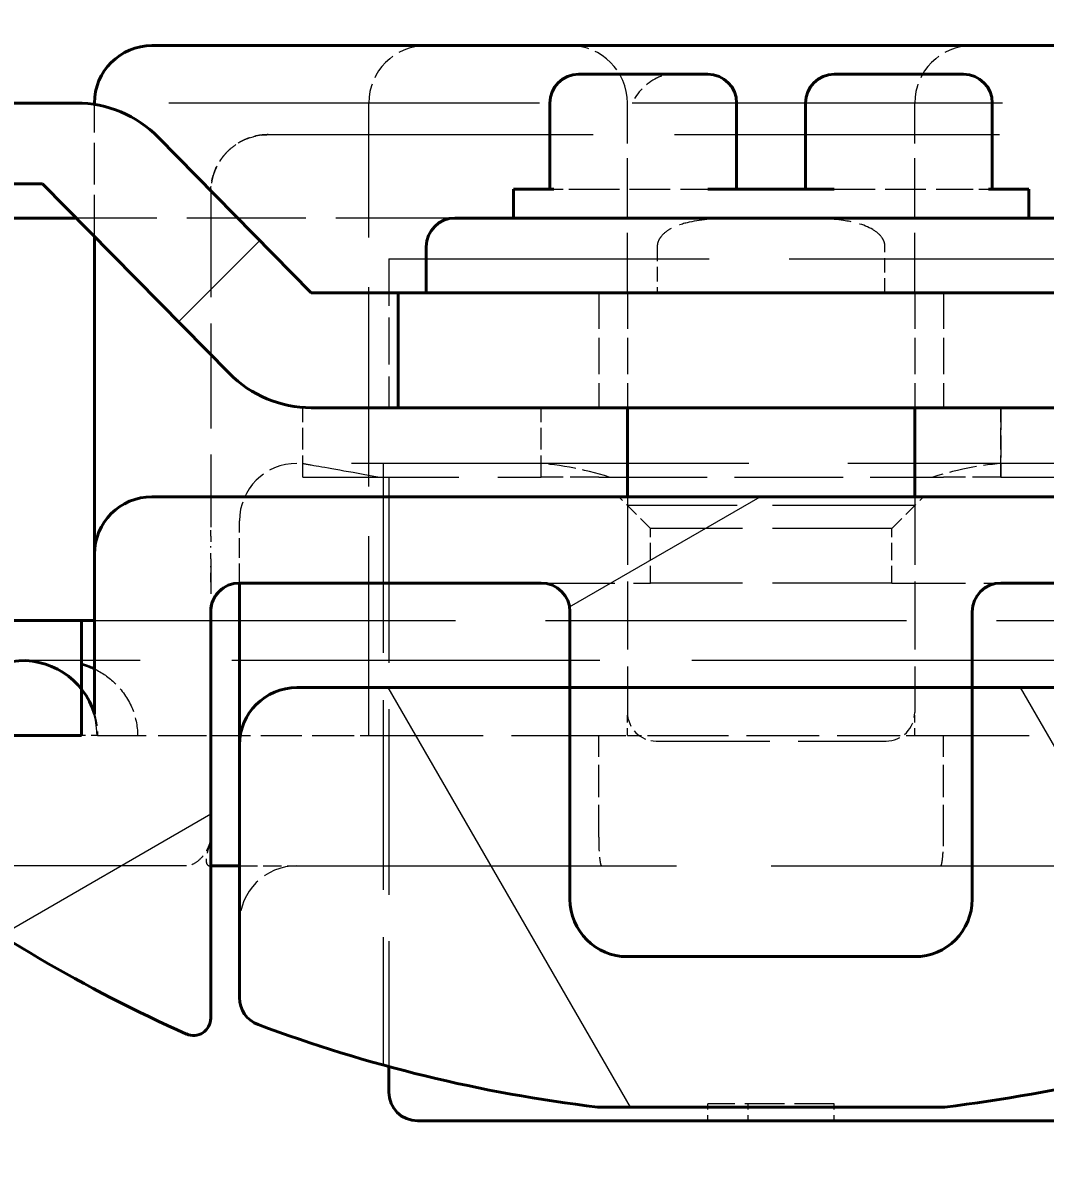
# Model space of a CAD drawing. Header units: millimetres. Extents: x 0 to 2523, y 0 to 1782.
# Drawn here: x 1793.78 to 1811.57, y 569.52 to 589.35 of the extents above; entities that cross this region are included whole.
import ezdxf

# ---------------------------------------------------------------- set-up
doc = ezdxf.new("R2010")
doc.units = ezdxf.units.MM
doc.header["$LTSCALE"] = 3
doc.linetypes.add('DASHED', pattern=[0.2067, 0.1654, -0.0413])
for name, color, linetype, lineweight in [('가려진 것(ISO)', 2, 'DASHED', 18), ('가려진 좁은 것(ISO)', 2, 'DASHED', 18), ('가시적인 것(ISO)', 3, 'Continuous', 40), ('가시적인 좁은 것(ISO)', 3, 'Continuous', 35), ('치수(ISO)', 2, 'Continuous', 25), ('해치(ISO)', 7, 'Continuous', 18)]:
    doc.layers.add(name, color=color, linetype=linetype, lineweight=lineweight)
doc.styles.add('치수 텍스트_PSTEK_POSCO', font='isocp.shx')
doc.dimstyles.new('치수_PSTEK_POSCO', dxfattribs={"dimscale": 3, "dimtxt": 2.5, "dimasz": 1.5, "dimexe": 1, "dimexo": 1.5, "dimgap": 1, "dimtad": 1, "dimrnd": 1e-08, "dimdsep": 46, "dimtxsty": '치수 텍스트_PSTEK_POSCO', "dimcen": 0.09, "dimdle": 10, "dimclrd": 7, "dimclre": 7, "dimclrt": 2, "dimadec": 1, "dimazin": 2, "dimtfac": 1, "dimtmove": 0, "dimatfit": 3, "dimfxl": 0, "dimtolj": 1, "dimlwd": -1, "dimlwe": -1, "dimarcsym": 0})
pattern_1 = [(45, (0, 0), (-6.735192, 6.735192), [])]

# ---------------------------------------------------------------- blocks, each defined once
blk = doc.blocks.new('*D95')
at = {"layer": 'Defpoints', "color": 0}
for p in [(1745.048, 576.959), (1840.798, 576.959), (1840.798, 540.302)]:
    blk.add_point(p, dxfattribs=at)
at = {"layer": '치수(ISO)', "color": 7}
for p, q in [((1745.048, 572.459), (1745.048, 537.302)), ((1840.798, 572.459), (1840.798, 537.302)), ((1749.548, 540.302), (1836.298, 540.302))]:
    blk.add_line(p, q, dxfattribs=at)
for points in [[(1749.548, 541.052), (1749.548, 539.552), (1745.048, 540.302)], [(1836.298, 541.052), (1836.298, 539.552), (1840.798, 540.302)]]:
    blk.add_solid(points, dxfattribs=at)
at = {"layer": '치수(ISO)', "color": 2, "insert": (1782.112, 547.052), "char_height": 7.5, "attachment_point": 4, "style": '치수 텍스트_PSTEK_POSCO'}
blk.add_mtext('\\A1;95.75', dxfattribs=at)
blk = doc.blocks.new('*D97')
at = {"layer": 'Defpoints', "color": 0}
for p in [(1774.048, 585.959), (2026.048, 585.959), (2026.048, 515.731)]:
    blk.add_point(p, dxfattribs=at)
at = {"layer": '치수(ISO)', "color": 7}
for p, q in [((1774.048, 581.459), (1774.048, 512.731)), ((2026.048, 581.459), (2026.048, 512.731)), ((1778.548, 515.731), (2021.548, 515.731))]:
    blk.add_line(p, q, dxfattribs=at)
for points in [[(1778.548, 516.481), (1778.548, 514.981), (1774.048, 515.731)], [(2021.548, 516.481), (2021.548, 514.981), (2026.048, 515.731)]]:
    blk.add_solid(points, dxfattribs=at)
at = {"layer": '치수(ISO)', "color": 2, "insert": (1892.977, 522.482), "char_height": 7.5, "attachment_point": 4, "style": '치수 텍스트_PSTEK_POSCO'}
blk.add_mtext('\\A1;252', dxfattribs=at)
blk = doc.blocks.new('*D98')
at = {"layer": 'Defpoints', "color": 0}
for p in [(1732.048, 618.559), (2070.048, 616.959), (1732.048, 496.206)]:
    blk.add_point(p, dxfattribs=at)
at = {"layer": '치수(ISO)', "color": 7}
for p, q in [((1732.048, 614.059), (1732.048, 493.206)), ((2070.048, 612.459), (2070.048, 493.206)), ((2065.548, 496.206), (1736.548, 496.206))]:
    blk.add_line(p, q, dxfattribs=at)
for points in [[(1736.548, 496.956), (1736.548, 495.456), (1732.048, 496.206)], [(2065.548, 496.956), (2065.548, 495.456), (2070.048, 496.206)]]:
    blk.add_solid(points, dxfattribs=at)
at = {"layer": '치수(ISO)', "color": 2, "insert": (1894.298, 502.956), "char_height": 7.5, "attachment_point": 4, "style": '치수 텍스트_PSTEK_POSCO'}
blk.add_mtext('\\A1;338', dxfattribs=at)
blk = doc.blocks.new('*D102')
at = {"layer": 'Defpoints', "color": 0}
for p in [(1702.048, 605.959), (2102.048, 605.959), (2102.048, 474.315)]:
    blk.add_point(p, dxfattribs=at)
at = {"layer": '치수(ISO)', "color": 7}
for p, q in [((1702.048, 601.459), (1702.048, 471.315)), ((2102.048, 601.459), (2102.048, 471.315)), ((1706.548, 474.315), (2097.548, 474.315))]:
    blk.add_line(p, q, dxfattribs=at)
for points in [[(1706.548, 475.065), (1706.548, 473.565), (1702.048, 474.315)], [(2097.548, 475.065), (2097.548, 473.565), (2102.048, 474.315)]]:
    blk.add_solid(points, dxfattribs=at)
at = {"layer": '치수(ISO)', "color": 2, "insert": (1894.92, 481.065), "char_height": 7.5, "attachment_point": 4, "style": '치수 텍스트_PSTEK_POSCO'}
blk.add_mtext('\\A1;400', dxfattribs=at)

msp = doc.modelspace()

# ---------------------------------------------------------------- hatches: boundary and pattern name
at = {"layer": '해치(ISO)'}
h = msp.add_hatch(dxfattribs=at)
h.set_pattern_fill('ANSI31', color=256, scale=76.2, style=0)
h.set_pattern_definition(pattern_1)
h.paths.add_polyline_path([(1715.0479, 629.9589), (1702.0479, 629.9589), (1702.0479, 605.9589), (1772.0479, 605.9589), (1772.0479, 587.9589), (1762.0479, 587.9589), (1762.0479, 585.9589), (1774.0479, 585.9589), (1774.0479, 605.9589), (1842.0479, 605.9589), (1842.0479, 607.9589), (1704.0479, 607.9589), (1704.0479, 627.9589), (1715.0479, 627.9589)])
h.paths.add_polyline_path([(2100.0479, 627.9589), (2100.0479, 607.9589), (2006.0479, 607.9589), (2006.0479, 605.9589), (2026.0479, 605.9589), (2026.0479, 585.9589), (2038.0479, 585.9589), (2038.0479, 587.9589), (2028.0479, 587.9589), (2028.0479, 605.9589), (2102.0479, 605.9589), (2102.0479, 629.9589), (2089.0479, 629.9589), (2089.0479, 627.9589)])
h.paths.add_polyline_path([(1745.0479, 576.9589), (1791.6605, 576.9589), (1792.4779, 576.9589), (1794.7979, 576.9589), (1794.7979, 577.7649), (1794.7979, 578.9589), (1793.5479, 578.9589), (1791.5479, 578.9589), (1747.0479, 578.9589), (1747.0479, 602.9589), (1760.0479, 602.9589), (1760.0479, 604.9589), (1745.0479, 604.9589)])
h.paths.add_polyline_path([(1818.7979, 576.9589), (1821.1179, 576.9589), (1821.9354, 576.9589), (1840.7979, 576.9589), (1840.7979, 578.9589), (1822.0479, 578.9589), (1820.0479, 578.9589), (1818.7979, 578.9589), (1818.7979, 577.7649)])
h.paths.add_polyline_path([(2053.0479, 604.9589), (2053.0479, 578.9589), (2007.2979, 578.9589), (2007.2979, 576.9589), (2055.0479, 576.9589), (2055.0479, 604.9589)])
h.paths.add_polyline_path([(1720.0479, 616.9589), (1734.0479, 616.9589), (1734.0479, 633.9589), (1704.0479, 633.9589), (1704.0479, 824.9589), (1702.0479, 824.9589), (1702.0479, 631.9589), (1732.0479, 631.9589), (1732.0479, 618.5589), (1720.0479, 618.5589)])
h.paths.add_polyline_path([(2070.0479, 616.9589), (2084.0479, 616.9589), (2084.0479, 618.5589), (2072.0479, 618.5589), (2072.0479, 631.9589), (2102.0479, 631.9589), (2102.0479, 824.9589), (2100.0479, 824.9589), (2100.0479, 633.9589), (2070.0479, 633.9589)])
h = msp.add_hatch(dxfattribs=at)
h.set_pattern_fill('ANSI31', color=256, scale=76.2, style=0)
h.set_pattern_definition(pattern_1)
edge = h.paths.add_edge_path()
edge.add_line((1800.3095, 584.6589), (1798.7979, 584.6589))
edge.add_line((1798.7979, 584.6589), (1796.1355, 587.3623))
edge.add_ellipse((1794.7105, 585.9589), major_axis=(1.425, 1.4034), ratio=1, start_angle=0, end_angle=45.43733)
edge.add_line((1794.7105, 587.9589), (1793.5479, 587.9589))
edge.add_ellipse((1793.5479, 585.9589), major_axis=(0, 2), ratio=1, start_angle=0, end_angle=89.99996)
edge.add_line((1791.5479, 585.9589), (1791.5479, 578.9589))
edge.add_line((1791.5479, 578.9589), (1793.5479, 578.9589))
edge.add_line((1793.5479, 578.9589), (1793.5479, 586.5555))
edge.add_line((1793.5479, 586.5555), (1794.123, 586.5555))
edge.add_line((1794.123, 586.5555), (1797.373, 583.2555))
edge.add_ellipse((1798.7979, 584.6589), major_axis=(-1.425, -1.4034), ratio=1, start_angle=0, end_angle=45.43736)
edge.add_line((1798.7979, 582.6589), (1800.3095, 582.6589))
edge.add_line((1800.3095, 582.6589), (1800.3095, 584.6589))
edge = h.paths.add_edge_path()
edge.add_line((1813.2864, 582.6589), (1814.7979, 582.6589))
edge.add_ellipse((1814.7979, 584.6589), major_axis=(0, -2), ratio=1, start_angle=0, end_angle=45.43736)
edge.add_line((1816.2229, 583.2555), (1819.4729, 586.5555))
edge.add_line((1819.4729, 586.5555), (1820.0479, 586.5555))
edge.add_line((1820.0479, 586.5555), (1820.0479, 578.9589))
edge.add_line((1820.0479, 578.9589), (1822.0479, 578.9589))
edge.add_line((1822.0479, 578.9589), (1822.0479, 585.9589))
edge.add_ellipse((1820.0479, 585.9589), major_axis=(2, 0), ratio=1, start_angle=0, end_angle=89.99996)
edge.add_line((1820.0479, 587.9589), (1818.8853, 587.9589))
edge.add_ellipse((1818.8853, 585.9589), major_axis=(0, 2), ratio=1, start_angle=0, end_angle=45.43733)
edge.add_line((1817.4603, 587.3623), (1814.7979, 584.6589))
edge.add_line((1814.7979, 584.6589), (1813.2864, 584.6589))
edge.add_line((1813.2864, 584.6589), (1813.2864, 582.6589))
h = msp.add_hatch(dxfattribs=at)
h.set_pattern_fill('ANSI31', color=256, scale=76.2, angle=-14.99998, style=0)
h.set_pattern_definition([(30, (0, 0), (-4.762503, 8.24889), [])])
edge = h.paths.add_edge_path()
edge.add_line((1817.5712, 581.1089), (1796.0246, 581.1089))
edge.add_ellipse((1796.0246, 580.1089), major_axis=(0, 1), ratio=1, start_angle=0, end_angle=90)
edge.add_line((1795.0246, 580.1089), (1795.0246, 577.3274))
edge.add_ellipse((1793.7779, 576.9589), major_axis=(1.2467, 0.3684), ratio=1, start_angle=0, end_angle=21.85059)
edge.add_ellipse((1793.7779, 576.9589), major_axis=(1.02, 0.806), ratio=1, start_angle=0, end_angle=141.68512)
edge.add_line((1792.4779, 576.9589), (1791.6605, 576.9589))
edge.add_line((1791.6605, 576.9589), (1791.6605, 574.6898))
edge.add_ellipse((1806.7979, 594.6989), major_axis=(-15.1375, -20.0091), ratio=1, start_angle=0, end_angle=13.19201)
edge.add_ellipse((1796.7479, 572.0375), major_axis=(-0.1216, -0.2742), ratio=1, start_angle=0, end_angle=113.91653)
edge.add_line((1797.0479, 572.0375), (1797.0479, 579.1089))
edge.add_ellipse((1797.5479, 579.1089), major_axis=(-0.5, 0), ratio=1, start_angle=270, end_angle=360, ccw=False)
edge.add_line((1797.5479, 579.6089), (1802.7979, 579.6089))
edge.add_ellipse((1802.7979, 579.1089), major_axis=(0, 0.5), ratio=1, start_angle=270, end_angle=360, ccw=False)
edge.add_line((1803.2979, 579.1089), (1803.2979, 577.7898))
edge.add_line((1803.2979, 577.7898), (1803.2979, 574.1089))
edge.add_ellipse((1804.2979, 574.1089), major_axis=(-1, 0), ratio=1, start_angle=0, end_angle=90)
edge.add_line((1804.2979, 573.1089), (1809.2979, 573.1089))
edge.add_ellipse((1809.2979, 574.1089), major_axis=(0, -1), ratio=1, start_angle=0, end_angle=90)
edge.add_line((1810.2979, 574.1089), (1810.2979, 577.7898))
edge.add_line((1810.2979, 577.7898), (1810.2979, 579.1089))
edge.add_ellipse((1810.7979, 579.1089), major_axis=(-0.5, 0), ratio=1, start_angle=270, end_angle=360, ccw=False)
edge.add_line((1810.7979, 579.6089), (1816.0479, 579.6089))
edge.add_ellipse((1816.0479, 579.1089), major_axis=(0, 0.5), ratio=1, start_angle=270, end_angle=360, ccw=False)
edge.add_line((1816.5479, 579.1089), (1816.5479, 572.0375))
edge.add_ellipse((1816.8479, 572.0375), major_axis=(-0.3, 0), ratio=1, start_angle=0, end_angle=113.91636)
edge.add_ellipse((1806.7979, 594.6989), major_axis=(10.1716, -22.9357), ratio=1, start_angle=0, end_angle=13.19201)
edge.add_line((1821.9354, 574.6898), (1821.9354, 576.9589))
edge.add_line((1821.9354, 576.9589), (1821.1179, 576.9589))
edge.add_ellipse((1819.8179, 576.9589), major_axis=(1.3, 0), ratio=1, start_angle=0, end_angle=141.68512)
edge.add_ellipse((1819.8179, 576.9589), major_axis=(-1.02, 0.806), ratio=1, start_angle=0, end_angle=21.85059)
edge.add_line((1818.5712, 577.3274), (1818.5712, 580.1089))
edge.add_ellipse((1817.5712, 580.1089), major_axis=(1, 0), ratio=1, start_angle=0, end_angle=90)
h = msp.add_hatch(dxfattribs=at)
h.set_pattern_fill('ANSI31', color=256, scale=76.2, angle=75.00018, style=0)
h.set_pattern_definition([(120.0002, (0, 0), (-8.248877, -4.762525), [])])
edge = h.paths.add_edge_path()
edge.add_ellipse((1815.5479, 572.3955), major_axis=(0.1762, -0.4679), ratio=1, start_angle=0, end_angle=69.34808)
edge.add_line((1816.0479, 572.3954), (1816.0479, 576.7898))
edge.add_ellipse((1815.0479, 576.7898), major_axis=(1, 0), ratio=1, start_angle=0, end_angle=90)
edge.add_line((1815.0479, 577.7898), (1810.2979, 577.7898))
edge.add_line((1810.2979, 577.7898), (1803.2979, 577.7898))
edge.add_line((1803.2979, 577.7898), (1798.5479, 577.7898))
edge.add_ellipse((1798.5479, 576.7898), major_axis=(0, 1), ratio=1, start_angle=0, end_angle=90)
edge.add_line((1797.5479, 576.7898), (1797.5479, 572.3955))
edge.add_ellipse((1798.0479, 572.3955), major_axis=(-0.5, 0), ratio=1, start_angle=0, end_angle=69.49092)
edge.add_ellipse((1806.7979, 595.7871), major_axis=(-8.9252, -23.8599), ratio=1, start_angle=0, end_angle=13.69392)
edge.add_line((1803.7749, 570.4925), (1809.8209, 570.4925))
edge.add_ellipse((1806.7979, 595.7871), major_axis=(3.023, -25.2946), ratio=1, start_angle=0, end_angle=13.69646)

# ---------------------------------------------------------------- linework, layer by layer
at = {"layer": '가려진 것(ISO)', "ltscale": 12.99509}
msp.add_line((1818.8853, 587.9589), (1794.7105, 587.9589), dxfattribs=at)
at = {"layer": '가려진 것(ISO)', "ltscale": 1.456419}
msp.add_line((1795.0246, 585.64), (1795.0246, 587.9341), dxfattribs=at)
at = {"layer": '가려진 것(ISO)', "ltscale": 6.983788}
msp.add_line((1799.7979, 576.9589), (1799.7979, 587.9589), dxfattribs=at)
at = {"layer": '가려진 것(ISO)', "ltscale": 2.095066}
for p, q in [((1804.2979, 584.6589), (1804.2979, 587.9589)), ((1809.2979, 584.6589), (1809.2979, 587.9589))]:
    msp.add_line(p, q, dxfattribs=at)
at = {"layer": '가려진 것(ISO)', "ltscale": 11.397629}
msp.add_line((1798.0479, 587.4089), (1815.5479, 587.4089), dxfattribs=at)
at = {"layer": '가려진 것(ISO)', "ltscale": 0.332332}
for p, q in [((1803.0163, 586.4589), (1803.4493, 586.4589)), ((1810.1466, 586.4589), (1810.5796, 586.4589))]:
    msp.add_line(p, q, dxfattribs=at)
at = {"layer": '가려진 것(ISO)', "ltscale": 1.427554}
for p, q in [((1803.4493, 586.4589), (1805.6979, 586.4589)), ((1807.8979, 586.4589), (1810.1466, 586.4589))]:
    msp.add_line(p, q, dxfattribs=at)
at = {"layer": '가려진 것(ISO)', "ltscale": 3.682318}
msp.add_line((1797.0479, 586.4089), (1797.0479, 580.6089), dxfattribs=at)
at = {"layer": '가려진 것(ISO)', "ltscale": 4.182223}
msp.add_line((1801.2979, 585.9589), (1794.7105, 585.9589), dxfattribs=at)
at = {"layer": '가려진 것(ISO)', "ltscale": 11.230227}
msp.add_line((1800.1479, 585.2512), (1813.4479, 585.2512), dxfattribs=at)
at = {"layer": '가려진 것(ISO)', "ltscale": 1.650637}
msp.add_line((1800.1479, 585.2512), (1800.1479, 582.6512), dxfattribs=at)
at = {"layer": '가려진 것(ISO)', "ltscale": 1.269698}
for p, q in [((1800.2979, 582.6589), (1800.2979, 584.6589)), ((1803.7979, 584.6589), (1803.7979, 582.6589)), ((1804.2979, 584.6589), (1804.2979, 582.6589)), ((1809.2979, 584.6589), (1809.2979, 582.6589)), ((1809.7979, 584.6589), (1809.7979, 582.6589))]:
    msp.add_line(p, q, dxfattribs=at)
at = {"layer": '가려진 것(ISO)', "ltscale": 5.473363}
for p, q in [((1802.7979, 582.6512), (1798.6479, 582.6512)), ((1814.9479, 582.6512), (1810.7979, 582.6512)), ((1798.6479, 581.4512), (1802.7979, 581.4512)), ((1810.7979, 581.4512), (1814.9479, 581.4512))]:
    msp.add_line(p, q, dxfattribs=at)
at = {"layer": '가려진 것(ISO)', "ltscale": 0.761779}
for p, q in [((1798.6479, 581.4512), (1798.6479, 582.6512)), ((1802.7979, 581.4512), (1802.7979, 582.6512)), ((1810.7979, 581.4512), (1810.7979, 582.6512))]:
    msp.add_line(p, q, dxfattribs=at)
at = {"layer": '가려진 것(ISO)', "ltscale": 0.997197}
for p, q in [((1803.7979, 582.6512), (1802.7979, 582.6512)), ((1810.7979, 582.6512), (1809.7979, 582.6512)), ((1803.7979, 581.4512), (1802.7979, 581.4512)), ((1810.7979, 581.4512), (1809.7979, 581.4512))]:
    msp.add_line(p, q, dxfattribs=at)
at = {"layer": '가려진 것(ISO)', "ltscale": 3.809293}
for p, q in [((1803.7979, 582.6512), (1809.7979, 582.6512)), ((1803.7979, 581.4512), (1809.7979, 581.4512))]:
    msp.add_line(p, q, dxfattribs=at)
at = {"layer": '가려진 것(ISO)', "ltscale": 13.932237}
msp.add_line((1815.0479, 581.6898), (1798.5479, 581.6898), dxfattribs=at)
at = {"layer": '가려진 것(ISO)', "ltscale": 6.645207}
msp.add_line((1800.0479, 581.6898), (1800.0479, 571.2231), dxfattribs=at)
at = {"layer": '가려진 것(ISO)', "ltscale": 6.511054}
msp.add_line((1800.1479, 581.4512), (1800.1479, 571.1958), dxfattribs=at)
at = {"layer": '가려진 것(ISO)', "ltscale": 0.493735}
for p, q in [((1804.6979, 580.5589), (1804.1479, 581.1089)), ((1808.8979, 580.5589), (1809.4479, 581.1089))]:
    msp.add_line(p, q, dxfattribs=at)
at = {"layer": '가려진 것(ISO)', "ltscale": 2.380771}
for p, q in [((1804.2979, 581.1089), (1804.2979, 577.3589)), ((1809.2979, 581.1089), (1809.2979, 577.3589))]:
    msp.add_line(p, q, dxfattribs=at)
at = {"layer": '가려진 것(ISO)', "ltscale": 0.686147}
msp.add_line((1797.5479, 579.6089), (1797.5479, 580.6898), dxfattribs=at)
at = {"layer": '가려진 것(ISO)', "ltscale": 4.188547}
for p, q in [((1808.8979, 580.5589), (1804.6979, 580.5589)), ((1808.8979, 579.6089), (1804.6979, 579.6089))]:
    msp.add_line(p, q, dxfattribs=at)
at = {"layer": '가려진 것(ISO)', "ltscale": 0.603054}
for p, q in [((1804.6979, 579.6089), (1804.6979, 580.5589)), ((1808.8979, 579.6089), (1808.8979, 580.5589))]:
    msp.add_line(p, q, dxfattribs=at)
at = {"layer": '가려진 것(ISO)', "ltscale": 2.585414}
for p, q in [((1802.7979, 579.6089), (1804.6979, 579.6089)), ((1808.8979, 579.6089), (1810.7979, 579.6089))]:
    msp.add_line(p, q, dxfattribs=at)
at = {"layer": '가려진 것(ISO)', "ltscale": 12.657426}
msp.add_line((1795.0246, 578.9589), (1818.5712, 578.9589), dxfattribs=at)
at = {"layer": '가려진 것(ISO)', "ltscale": 12.900404}
msp.add_line((1819.8179, 578.2589), (1793.7779, 578.2589), dxfattribs=at)
at = {"layer": '가려진 것(ISO)', "ltscale": 0.25386}
for p, q in [((1804.2979, 576.9589), (1804.2979, 577.3589)), ((1809.2979, 576.9589), (1809.2979, 577.3589))]:
    msp.add_line(p, q, dxfattribs=at)
at = {"layer": '가려진 것(ISO)', "ltscale": 0.172381}
msp.add_line((1795.0696, 576.9589), (1794.7979, 576.9589), dxfattribs=at)
at = {"layer": '가려진 것(ISO)', "ltscale": 0.28062}
msp.add_line((1795.0779, 576.9589), (1795.0696, 576.9589), dxfattribs=at)
at = {"layer": '가려진 것(ISO)', "ltscale": 1.700671}
msp.add_line((1795.0779, 576.9589), (1797.0246, 576.9589), dxfattribs=at)
at = {"layer": '가려진 것(ISO)', "ltscale": 1.443218}
msp.add_line((1797.0246, 576.9589), (1799.2979, 576.9589), dxfattribs=at)
at = {"layer": '가려진 것(ISO)', "ltscale": 0.498548}
for p, q in [((1799.2979, 576.9589), (1799.7979, 576.9589)), ((1804.2979, 576.9589), (1804.7979, 576.9589)), ((1808.7979, 576.9589), (1809.2979, 576.9589))]:
    msp.add_line(p, q, dxfattribs=at)
at = {"layer": '가려진 것(ISO)', "ltscale": 4.008131}
for p, q in [((1799.7979, 576.9589), (1804.2979, 576.9589)), ((1809.2979, 576.9589), (1813.7979, 576.9589))]:
    msp.add_line(p, q, dxfattribs=at)
at = {"layer": '가려진 것(ISO)', "ltscale": 1.123115}
for p, q in [((1803.7979, 575.1898), (1803.7979, 576.9589)), ((1809.7979, 575.1898), (1809.7979, 576.9589))]:
    msp.add_line(p, q, dxfattribs=at)
at = {"layer": '가려진 것(ISO)', "ltscale": 2.539495}
msp.add_line((1804.7979, 576.9589), (1808.7979, 576.9589), dxfattribs=at)
at = {"layer": '가려진 것(ISO)', "ltscale": 3.989087}
msp.add_line((1804.7979, 576.8589), (1808.7979, 576.8589), dxfattribs=at)
at = {"layer": '가려진 것(ISO)', "ltscale": 0.634799}
msp.add_line((1797.5479, 574.6898), (1798.5479, 574.6898), dxfattribs=at)
at = {"layer": '가려진 것(ISO)', "ltscale": 13.304306}
msp.add_line((1798.5479, 574.6898), (1815.0479, 574.6898), dxfattribs=at)
at = {"layer": '가려진 것(ISO)', "ltscale": 0.19037}
for p, q in [((1805.6979, 570.2512), (1805.6979, 570.5512)), ((1806.3979, 570.2512), (1806.3979, 570.5512)), ((1807.8979, 570.2512), (1807.8979, 570.5512))]:
    msp.add_line(p, q, dxfattribs=at)
at = {"layer": '가려진 것(ISO)', "ltscale": 1.396677}
msp.add_line((1807.8979, 570.5512), (1805.6979, 570.5512), dxfattribs=at)
at = {"layer": '가려진 것(ISO)', "ltscale": 0.997197}
for centre, start, end in [((1800.7979, 587.9589), 90, 180), ((1803.2979, 587.9589), 0, 90), ((1810.2979, 587.9589), 90, 180), ((1798.5479, 580.6898), 90, 180)]:
    msp.add_arc(centre, 1, start, end, dxfattribs=at)
at = {"layer": '가려진 것(ISO)', "ltscale": 1.296386}
msp.add_arc((1793.7696, 576.9589), 1.3, 0, 90, dxfattribs=at)
at = {"layer": '가려진 것(ISO)', "ltscale": 0.498548}
for centre, start, end in [((1804.7979, 577.3589), 180, 270), ((1808.7979, 577.3589), 270, 0)]:
    msp.add_arc(centre, 0.5, start, end, dxfattribs=at)
at = {"layer": '가려진 것(ISO)', "ltscale": 1.21262}
msp.add_arc((1798.5479, 573.6898), 1, 90, 180, dxfattribs=at)
at = {"layer": '가려진 것(ISO)', "ltscale": 0.189734}
msp.add_ellipse((1805.0947, 587.9589), major_axis=(-0.5774, 0), ratio=0.8660254, start_param=4.712389, end_param=5.2359878, dxfattribs=at)
at = {"layer": '가려진 것(ISO)', "ltscale": 0.433106}
msp.add_ellipse((1804.806, 587.959), major_axis=(-0.433, -0.433), ratio=0.5772801, start_param=4.1887249, end_param=5.2360625, dxfattribs=at)
at = {"layer": '가려진 것(ISO)', "ltscale": 0.163273}
msp.add_ellipse((1796.7315, 574.6898), major_axis=(0.3165, 0), ratio=0.00001, start_param=5.8781185, end_param=6.282914, dxfattribs=at)
at = {"layer": '가려진 것(ISO)', "ltscale": 0.124105}
msp.add_open_spline([(1797.4046, 587.1745), (1797.4437, 587.2073), (1797.4847, 587.2367), (1797.527, 587.2625)], degree=3, dxfattribs=at)
at = {"layer": '가려진 것(ISO)', "ltscale": 0.465428}
msp.add_open_spline([(1798.0479, 587.4089), (1797.9985, 587.4089), (1797.9514, 587.4053), (1797.9071, 587.399), (1797.8627, 587.3926), (1797.8211, 587.3837), (1797.7817, 587.3728), (1797.7423, 587.3619), (1797.7051, 587.3491), (1797.6699, 587.3347), (1797.6347, 587.3203), (1797.6016, 587.3045), (1797.5702, 587.2875), (1797.5554, 587.2794), (1797.541, 587.2711), (1797.527, 587.2625)], degree=3, knots=[0, 0, 0, 0, 0.06666667, 0.06666667, 0.06666667, 0.13333333, 0.13333333, 0.13333333, 0.2, 0.2, 0.2, 0.26666667, 0.26666667, 0.26666667, 0.2982196, 0.2982196, 0.2982196, 0.2982196], dxfattribs=at)
at = {"layer": '가려진 것(ISO)', "ltscale": 0.329159}
msp.add_open_spline([(1797.6711, 587.3352), (1797.7901, 587.3836), (1797.9185, 587.4089), (1798.0479, 587.4089)], degree=3, dxfattribs=at)
at = {"layer": '가려진 것(ISO)', "ltscale": 0.618286}
msp.add_open_spline([(1797.4046, 587.1745), (1797.4042, 587.1742), (1797.4038, 587.1738), (1797.4034, 587.1735), (1797.3789, 587.1529), (1797.356, 587.1315), (1797.3345, 587.1097), (1797.3131, 587.0878), (1797.293, 587.0654), (1797.2742, 587.0425), (1797.2554, 587.0195), (1797.2378, 586.9959), (1797.2213, 586.9717), (1797.2048, 586.9475), (1797.1894, 586.9225), (1797.175, 586.8968), (1797.1606, 586.871), (1797.1472, 586.8444), (1797.1349, 586.8168), (1797.1226, 586.7893), (1797.1114, 586.7608), (1797.1013, 586.7313), (1797.0913, 586.7018), (1797.0824, 586.6714), (1797.0747, 586.6388), (1797.067, 586.6063), (1797.0605, 586.5717), (1797.0557, 586.5335), (1797.0509, 586.4953), (1797.0479, 586.4535), (1797.0479, 586.4089)], degree=3, knots=[0.39885697, 0.39885697, 0.39885697, 0.39885697, 0.4, 0.4, 0.4, 0.46666667, 0.46666667, 0.46666667, 0.53333333, 0.53333333, 0.53333333, 0.6, 0.6, 0.6, 0.66666667, 0.66666667, 0.66666667, 0.73333333, 0.73333333, 0.73333333, 0.8, 0.8, 0.8, 0.86666667, 0.86666667, 0.86666667, 0.93333333, 0.93333333, 0.93333333, 1, 1, 1, 1], dxfattribs=at)
at = {"layer": '가려진 것(ISO)', "ltscale": 0.296171}
msp.add_open_spline([(1797.1011, 586.7307), (1797.1311, 586.8189), (1797.1726, 586.8997), (1797.2465, 587.0089), (1797.2754, 587.0455), (1797.3058, 587.0792)], degree=3, knots=[0, 0, 0, 0, 0.029801507, 0.029801507, 0.046532309, 0.046532309, 0.046532309, 0.046532309], dxfattribs=at)
at = {"layer": '가려진 것(ISO)', "ltscale": 0.208793}
msp.add_open_spline([(1797.0479, 586.4089), (1797.0479, 586.5049), (1797.0622, 586.6021), (1797.0929, 586.7058), (1797.0969, 586.7183), (1797.1011, 586.7307)], degree=3, knots=[0, 0, 0, 0, 0.028796081, 0.028796081, 0.032779126, 0.032779126, 0.032779126, 0.032779126], dxfattribs=at)
at = {"layer": '가려진 것(ISO)', "ltscale": 0.178799}
msp.add_open_spline([(1797.0479, 586.4089), (1797.0479, 586.475), (1797.0547, 586.5417), (1797.0726, 586.6313), (1797.0789, 586.6572), (1797.0861, 586.6826)], degree=3, knots=[0, 0, 0, 0, 0.019816757, 0.019816757, 0.028101046, 0.028101046, 0.028101046, 0.028101046], dxfattribs=at)
at = {"layer": '가려진 것(ISO)', "ltscale": 0.01877}
msp.add_open_spline([(1797.0479, 580.6089), (1797.0479, 580.599), (1797.0479, 580.5891), (1797.0479, 580.5792)], degree=3, dxfattribs=at)
at = {"layer": '가려진 것(ISO)', "ltscale": 0.098732}
msp.add_open_spline([(1797.0479, 580.4263), (1797.0479, 580.4759), (1797.0479, 580.5275), (1797.0479, 580.5792)], degree=3, dxfattribs=at)
at = {"layer": '가려진 것(ISO)', "ltscale": 0.122848}
msp.add_open_spline([(1797.0479, 580.4263), (1797.0479, 580.4216), (1797.0479, 580.3631), (1797.0479, 580.3037), (1797.0479, 580.2507)], degree=3, knots=[0.084348888, 0.084348888, 0.084348888, 0.084348888, 0.090909091, 0.164750177, 0.164750177, 0.164750177, 0.164750177], dxfattribs=at)
at = {"layer": '가려진 것(ISO)', "ltscale": 0.182588}
msp.add_open_spline([(1797.0479, 580.0269), (1797.0479, 580.0944), (1797.0479, 580.169), (1797.0479, 580.2507)], degree=3, dxfattribs=at)
at = {"layer": '가려진 것(ISO)', "ltscale": 1.223567}
msp.add_open_spline([(1797.0479, 580.0269), (1797.0479, 579.969), (1797.0479, 579.8569), (1797.0479, 579.7018), (1797.0479, 579.5578), (1797.0479, 579.4247), (1797.0479, 579.3069), (1797.0479, 579.241), (1797.0479, 579.2129)], degree=3, knots=[0.27426529, 0.27426529, 0.27426529, 0.27426529, 0.36363636, 0.45454545, 0.54545455, 0.63636364, 0.72727273, 0.81401673, 0.81401673, 0.81401673, 0.81401673], dxfattribs=at)
at = {"layer": '가려진 것(ISO)', "ltscale": 0.325657}
msp.add_open_spline([(1797.0479, 579.6246), (1797.0479, 579.705), (1797.0479, 579.7967), (1797.0479, 579.904)], degree=3, dxfattribs=at)
at = {"layer": '가려진 것(ISO)', "ltscale": 0.176216}
msp.add_open_spline([(1797.0479, 579.1626), (1797.0479, 579.1767), (1797.0479, 579.1935), (1797.0479, 579.2129)], degree=3, dxfattribs=at)
at = {"layer": '가려진 것(ISO)', "ltscale": 0.435934}
msp.add_open_spline([(1797.0479, 579.1626), (1797.0479, 579.1532), (1797.0479, 579.1243), (1797.0479, 579.1089), (1797.0479, 579.1089)], degree=3, knots=[0.87183774, 0.87183774, 0.87183774, 0.87183774, 0.90909091, 1, 1, 1, 1], dxfattribs=at)
at = {"layer": '가려진 것(ISO)', "ltscale": 0.087655}
msp.add_open_spline([(1797.0479, 579.11), (1797.0479, 579.11), (1797.0479, 579.11), (1797.0479, 579.1102), (1797.0479, 579.1112), (1797.0479, 579.113), (1797.0479, 579.1133), (1797.0479, 579.1137)], degree=3, knots=[0.049767138, 0.049767138, 0.049767138, 0.049767138, 0.050259464, 0.050259464, 0.060989732, 0.060989732, 0.063588396, 0.063588396, 0.063588396, 0.063588396], dxfattribs=at)
at = {"layer": '가려진 것(ISO)', "ltscale": 0.415959}
msp.add_open_spline([(1795.0246, 577.3274), (1795.0271, 577.3195), (1795.0308, 577.3076), (1795.0443, 577.2536), (1795.051, 577.2241), (1795.0619, 577.1643), (1795.0676, 577.1274), (1795.0757, 577.0459), (1795.0779, 577.0012), (1795.0779, 576.9589)], degree=3, knots=[0.062306408, 0.062306408, 0.062306408, 0.062306408, 0.086141003, 0.086141003, 0.099228248, 0.099228248, 0.111920532, 0.111920532, 0.124612816, 0.124612816, 0.124612816, 0.124612816], dxfattribs=at)
at = {"layer": '가려진 것(ISO)', "ltscale": 0.513669}
msp.add_open_spline([(1797.0469, 575.1898), (1797.0433, 575.1386), (1797.0308, 575.0843), (1796.9992, 575.003), (1796.9868, 574.9766), (1796.9515, 574.9128), (1796.9266, 574.8769), (1796.8587, 574.7971), (1796.8118, 574.757), (1796.7153, 574.7032), (1796.6688, 574.6898), (1796.6263, 574.6898)], degree=3, knots=[-0.070781201, -0.070781201, -0.070781201, -0.070781201, -0.055461964, -0.055461964, -0.047642977, -0.047642977, -0.035476886, -0.035476886, -0.017217394, -0.017217394, -0.000001042, -0.000001042, -0.000001042, -0.000001042], dxfattribs=at)
at = {"layer": '가려진 것(ISO)', "ltscale": 0.584265}
msp.add_open_spline([(1797.0469, 575.1898), (1797.045, 575.1629), (1797.0409, 575.1364), (1797.0306, 575.0832), (1797.024, 575.0562), (1797.0036, 574.9777), (1796.9884, 574.9261), (1796.9686, 574.8328), (1796.9616, 574.7778), (1796.9849, 574.7048), (1797.0054, 574.6898), (1797.0223, 574.6898)], degree=3, knots=[0.000001, 0.000001, 0.000001, 0.000001, 0.008116123, 0.008116123, 0.017280138, 0.017280138, 0.036812418, 0.036812418, 0.056177073, 0.056177073, 0.072028344, 0.072028344, 0.072028344, 0.072028344], dxfattribs=at)
at = {"layer": '가려진 것(ISO)', "ltscale": 0.499799}
msp.add_open_spline([(1803.7979, 575.1898), (1803.7979, 575.1252), (1803.7992, 575.0603), (1803.8017, 574.9998), (1803.8042, 574.9393), (1803.8079, 574.8833), (1803.8126, 574.8367), (1803.8172, 574.7901), (1803.8229, 574.7528), (1803.829, 574.7278), (1803.8351, 574.7027), (1803.8417, 574.6898), (1803.8484, 574.6898)], degree=3, knots=[0, 0, 0, 0, 0.25, 0.25, 0.25, 0.5, 0.5, 0.5, 0.75, 0.75, 0.75, 1, 1, 1, 1], dxfattribs=at)
at = {"layer": '가려진 것(ISO)', "ltscale": 0.499819}
msp.add_open_spline([(1809.7475, 574.6898), (1809.7476, 574.6898), (1809.7478, 574.6898), (1809.7546, 574.6903), (1809.7612, 574.7038), (1809.7733, 574.7548), (1809.7788, 574.7912), (1809.7879, 574.8822), (1809.7915, 574.936), (1809.7954, 575.0269), (1809.7964, 575.0599), (1809.7977, 575.1253), (1809.798, 575.1575), (1809.798, 575.1898)], degree=3, knots=[-0.000365871, -0.000365871, -0.000365871, -0.000365871, 0, 0, 0.019901046, 0.019901046, 0.039258889, 0.039258889, 0.058579585, 0.058579585, 0.068886192, 0.068886192, 0.078580299, 0.078580299, 0.078580299, 0.078580299], dxfattribs=at)
at = {"layer": '가려진 것(ISO)', "ltscale": 10.082991}
msp.add_open_spline([(1796.6263, 574.6898), (1795.8536, 574.6898), (1795.155, 574.6898), (1793.9294, 574.6898), (1793.4057, 574.6898), (1792.5531, 574.6898), (1792.2267, 574.6898), (1791.8944, 574.6898), (1791.81, 574.6898), (1791.695, 574.6898), (1791.6642, 574.6898), (1791.6605, 574.6898)], degree=3, knots=[-1.2522093, -1.2522093, -1.2522093, -1.2522093, -0.9389682, -0.9389682, -0.6257615, -0.6257615, -0.3126285, -0.3126285, -0.1562493, -0.1562493, -0.000001, -0.000001, -0.000001, -0.000001], dxfattribs=at)
at = {"layer": '가려진 좁은 것(ISO)', "ltscale": 0.507819}
for p, q in [((1804.8161, 585.4589), (1804.8161, 584.6589)), ((1808.7798, 584.6589), (1808.7798, 585.4589))]:
    msp.add_line(p, q, dxfattribs=at)
at = {"layer": '가려진 좁은 것(ISO)', "ltscale": 0.761779}
for p, q in [((1802.798, 581.4512), (1802.798, 582.6512)), ((1810.7979, 582.6512), (1810.7979, 581.4512))]:
    msp.add_line(p, q, dxfattribs=at)
at = {"layer": '가려진 좁은 것(ISO)', "ltscale": 4.986384}
msp.add_line((1809.2979, 580.9589), (1804.2979, 580.9589), dxfattribs=at)
at = {"layer": '가려진 좁은 것(ISO)', "ltscale": 1.270713}
msp.add_open_spline([(1806.609, 585.9589), (1806.5695, 585.9589), (1806.53, 585.9589), (1806.3555, 585.9587), (1806.2205, 585.9582), (1805.855, 585.9496), (1805.5989, 585.9359), (1805.2773, 585.8642), (1805.1485, 585.8276), (1804.9848, 585.7331), (1804.935, 585.696), (1804.8699, 585.6217), (1804.8484, 585.5889), (1804.8224, 585.5226), (1804.8161, 585.4912), (1804.8161, 585.4589)], degree=3, knots=[-0.23603487, -0.23603487, -0.23603487, -0.23603487, -0.22092193, -0.22092193, -0.16912228, -0.16912228, -0.07816044, -0.07816044, -0.03941421, -0.03941421, -0.02137215, -0.02137215, -0.00968561, -0.00968561, 0, 0, 0, 0], dxfattribs=at)
at = {"layer": '가려진 좁은 것(ISO)', "ltscale": 1.270707}
msp.add_open_spline([(1808.7798, 585.4589), (1808.7798, 585.4881), (1808.7746, 585.5167), (1808.7543, 585.5739), (1808.7387, 585.6015), (1808.6856, 585.6729), (1808.636, 585.7172), (1808.4096, 585.8527), (1808.2019, 585.8945), (1807.8454, 585.9465), (1807.6132, 585.9541), (1807.2766, 585.9587), (1807.1568, 585.9589), (1807.0199, 585.9589), (1807.0034, 585.9589), (1806.9869, 585.9589)], degree=3, knots=[-0.52736356, -0.52736356, -0.52736356, -0.52736356, -0.51522349, -0.51522349, -0.50210523, -0.50210523, -0.47815614, -0.47815614, -0.42131212, -0.42131212, -0.33646984, -0.33646984, -0.29043281, -0.29043281, -0.28412177, -0.28412177, -0.28412177, -0.28412177], dxfattribs=at)
at = {"layer": '가려진 좁은 것(ISO)', "ltscale": 2.994816}
msp.add_open_spline([(1798.648, 581.6898), (1798.6502, 581.6898), (1798.7151, 581.6781), (1799.0573, 581.6175), (1799.4465, 581.5497), (1799.988, 581.4512)], degree=3, knots=[0.43159296, 0.43159296, 0.43159296, 0.43159296, 0.60681998, 0.60681998, 0.90300067, 0.90300067, 0.90300067, 0.90300067], dxfattribs=at)
at = {"layer": '가려진 좁은 것(ISO)', "ltscale": 0.971824}
for points in [[(1803.9824, 581.4512), (1803.5355, 581.5913), (1803.0351, 581.6898), (1802.6239, 581.6898)], [(1810.972, 581.6898), (1810.5607, 581.6898), (1810.0604, 581.5913), (1809.6134, 581.4512)]]:
    msp.add_open_spline(points, degree=3, dxfattribs=at)
at = {"layer": '가려진 좁은 것(ISO)', "ltscale": 0.922649}
msp.add_open_spline([(1795.0244, 578.1157), (1795.1532, 578.0519), (1795.2832, 577.9626), (1795.4983, 577.7552), (1795.6101, 577.5954), (1795.7364, 577.3014), (1795.775, 577.1164), (1795.775, 576.9589)], degree=3, knots=[0.25814867, 0.25814867, 0.25814867, 0.25814867, 0.29899589, 0.29899589, 0.34776308, 0.34776308, 0.39500401, 0.39500401, 0.39500401, 0.39500401], dxfattribs=at)
at = {"layer": '가시적인 것(ISO)'}
for p, q in [((1817.5712, 588.9589), (1796.0246, 588.9589)), ((1803.4493, 588.4589), (1804.8061, 588.4589)), ((1804.8061, 588.4589), (1805.6979, 588.4589)), ((1807.8979, 588.4589), (1808.7898, 588.4589)), ((1808.7898, 588.4589), (1810.1466, 588.4589)), ((1794.7105, 587.9589), (1793.5479, 587.9589)), ((1795.0246, 587.9341), (1795.0246, 587.9589)), ((1802.9493, 587.9589), (1802.9493, 586.4589)), ((1806.1979, 586.4589), (1806.1979, 587.9589)), ((1807.3979, 587.9589), (1807.3979, 586.4589)), ((1810.6466, 586.4589), (1810.6466, 587.9589)), ((1798.7979, 584.6589), (1796.1355, 587.3623)), ((1793.5479, 586.5555), (1794.123, 586.5555)), ((1794.123, 586.5555), (1797.373, 583.2555)), ((1802.3812, 586.4589), (1802.3142, 586.4589)), ((1802.3142, 586.4589), (1802.3142, 585.9589)), ((1803.0163, 586.4589), (1802.3812, 586.4589)), ((1807.8979, 586.4589), (1805.6979, 586.4589)), ((1811.2147, 586.4589), (1810.5796, 586.4589)), ((1811.2816, 586.4589), (1811.2147, 586.4589)), ((1811.2816, 586.4589), (1811.2816, 585.9589)), ((1794.7105, 585.9589), (1793.5479, 585.9589)), ((1812.2979, 585.9589), (1801.2979, 585.9589)), ((1795.0246, 580.1089), (1795.0246, 585.64)), ((1800.7979, 584.6589), (1800.7979, 585.4589)), ((1800.3095, 584.6589), (1798.7979, 584.6589)), ((1800.3095, 582.6589), (1800.3095, 584.6589)), ((1813.2864, 584.6589), (1800.3095, 584.6589)), ((1798.7979, 582.6589), (1800.3095, 582.6589)), ((1813.2864, 582.6589), (1800.3095, 582.6589)), ((1804.2979, 582.6589), (1804.2979, 581.1089)), ((1809.2979, 582.6589), (1809.2979, 581.1089)), ((1817.5712, 581.1089), (1796.0246, 581.1089)), ((1795.0246, 580.1089), (1795.0246, 577.3274)), ((1797.5479, 576.7898), (1797.5479, 579.6089)), ((1797.5479, 579.6089), (1802.7979, 579.6089)), ((1810.7979, 579.6089), (1816.0479, 579.6089)), ((1797.0479, 572.0375), (1797.0479, 579.1089)), ((1803.2979, 579.1089), (1803.2979, 574.1089)), ((1810.2979, 574.1089), (1810.2979, 579.1089)), ((1794.7979, 578.9589), (1747.0479, 578.9589)), ((1794.7979, 576.9589), (1794.7979, 578.9589)), ((1794.7979, 578.9589), (1795.0246, 578.9589)), ((1815.0479, 577.7898), (1798.5479, 577.7898)), ((1745.0479, 576.9589), (1794.7979, 576.9589)), ((1797.5479, 576.7898), (1797.5479, 572.3955)), ((1797.0479, 574.6898), (1797.5479, 574.6898)), ((1804.2979, 573.1089), (1809.2979, 573.1089)), ((1800.1479, 571.1958), (1800.1479, 570.7512)), ((1803.7749, 570.4925), (1809.8209, 570.4925)), ((1800.6479, 570.2512), (1812.9479, 570.2512))]:
    msp.add_line(p, q, dxfattribs=at)
for centre, radius, start, end in [((1796.0246, 587.9589), 1, 90, 180), ((1803.4493, 587.9589), 0.5, 90, 180), ((1805.6979, 587.9589), 0.5, 0, 90), ((1807.8979, 587.9589), 0.5, 90, 180), ((1810.1466, 587.9589), 0.5, 0, 90), ((1794.7105, 585.9589), 2, 44.56264, 89.99996), ((1801.2979, 585.4589), 0.5, 90, 180), ((1798.7979, 584.6589), 2, 224.56264, 270), ((1796.0246, 580.1089), 1, 90, 180), ((1797.5479, 579.1089), 0.5, 90, 180), ((1802.7979, 579.1089), 0.5, 0, 90), ((1810.7979, 579.1089), 0.5, 90, 180), ((1793.7779, 576.9589), 1.3, 16.46429, 180), ((1798.5479, 576.7898), 1, 90, 180), ((1806.7979, 594.6989), 25.09, 232.89146, 246.08347), ((1804.2979, 574.1089), 1, 180, 270), ((1809.2979, 574.1089), 1, 270, 0), ((1798.0479, 572.3955), 0.5, 180, 249.49092), ((1796.7479, 572.0375), 0.3, 246.08347, 0), ((1806.7979, 595.7871), 25.4746, 249.49092, 263.18484), ((1806.7979, 595.7871), 25.4746, 276.81515, 290.51161), ((1800.6479, 570.7512), 0.5, 180, 270)]:
    msp.add_arc(centre, radius, start, end, dxfattribs=at)
msp.add_open_spline([(1797.2361, 579.4998), (1797.1939, 579.4661), (1797.1567, 579.425), (1797.0988, 579.3349), (1797.077, 579.285), (1797.0572, 579.2082), (1797.0526, 579.1821), (1797.0495, 579.1495), (1797.0491, 579.1431), (1797.0484, 579.1319), (1797.0482, 579.127), (1797.0481, 579.1209), (1797.048, 579.1194), (1797.048, 579.117), (1797.048, 579.116), (1797.048, 579.1145), (1797.048, 579.1139), (1797.0479, 579.1125), (1797.0479, 579.112), (1797.0479, 579.1111), (1797.0479, 579.1108), (1797.0479, 579.1101), (1797.0479, 579.1101), (1797.0479, 579.11)], degree=3, knots=[0, 0, 0, 0, 0.01620689, 0.01620689, 0.032128817, 0.032128817, 0.04001701, 0.04001701, 0.041948629, 0.041948629, 0.043401696, 0.043401696, 0.043871142, 0.043871142, 0.044277282, 0.044277282, 0.044681273, 0.044681273, 0.045487645, 0.045487645, 0.046681321, 0.046681321, 0.049767138, 0.049767138, 0.049767138, 0.049767138], dxfattribs=at)
at = {"layer": '가시적인 좁은 것(ISO)'}
msp.add_open_spline([(1794.7979, 578.203), (1794.8455, 578.1893), (1794.8914, 578.1734), (1794.964, 578.1443), (1794.9941, 578.1307), (1795.0244, 578.1157)], degree=3, knots=[0.234692221, 0.234692221, 0.234692221, 0.234692221, 0.248558852, 0.248558852, 0.258148668, 0.258148668, 0.258148668, 0.258148668], dxfattribs=at)

# ---------------------------------------------------------------- dimensions: what is measured, and where the dimension line sits
at = {"layer": '치수(ISO)', "color": 7}
for base, p1, p2, picture, middle in [((1732.0479, 496.2065), (2070.0479, 616.9589), (1732.0479, 618.5589), '*D98', (1901.0479, 496.2065)), ((2102.0479, 474.3153), (1702.0479, 605.9589), (2102.0479, 605.9589), '*D102', (1902.0479, 474.3153)), ((2026.0479, 515.7312), (1774.0479, 585.9589), (2026.0479, 585.9589), '*D97', (1900.0479, 515.7312)), ((1840.7979, 540.3024), (1745.0479, 576.9589), (1840.7979, 576.9589), '*D95', (1792.9229, 540.3024))]:
    dim = msp.add_linear_dim(base=base, p1=p1, p2=p2, angle=180, dimstyle='치수_PSTEK_POSCO', override={"dimdec": 2, "dimtp": 0, "dimtm": 0, "dimtdec": 2, "dimtofl": 0, "dimatfit": 1}, dxfattribs=at)
    dim.commit()
    dim.dimension.update_dxf_attribs({"geometry": picture, "text_midpoint": middle, "dimtype": 160})

doc.saveas('drawing.dxf')
